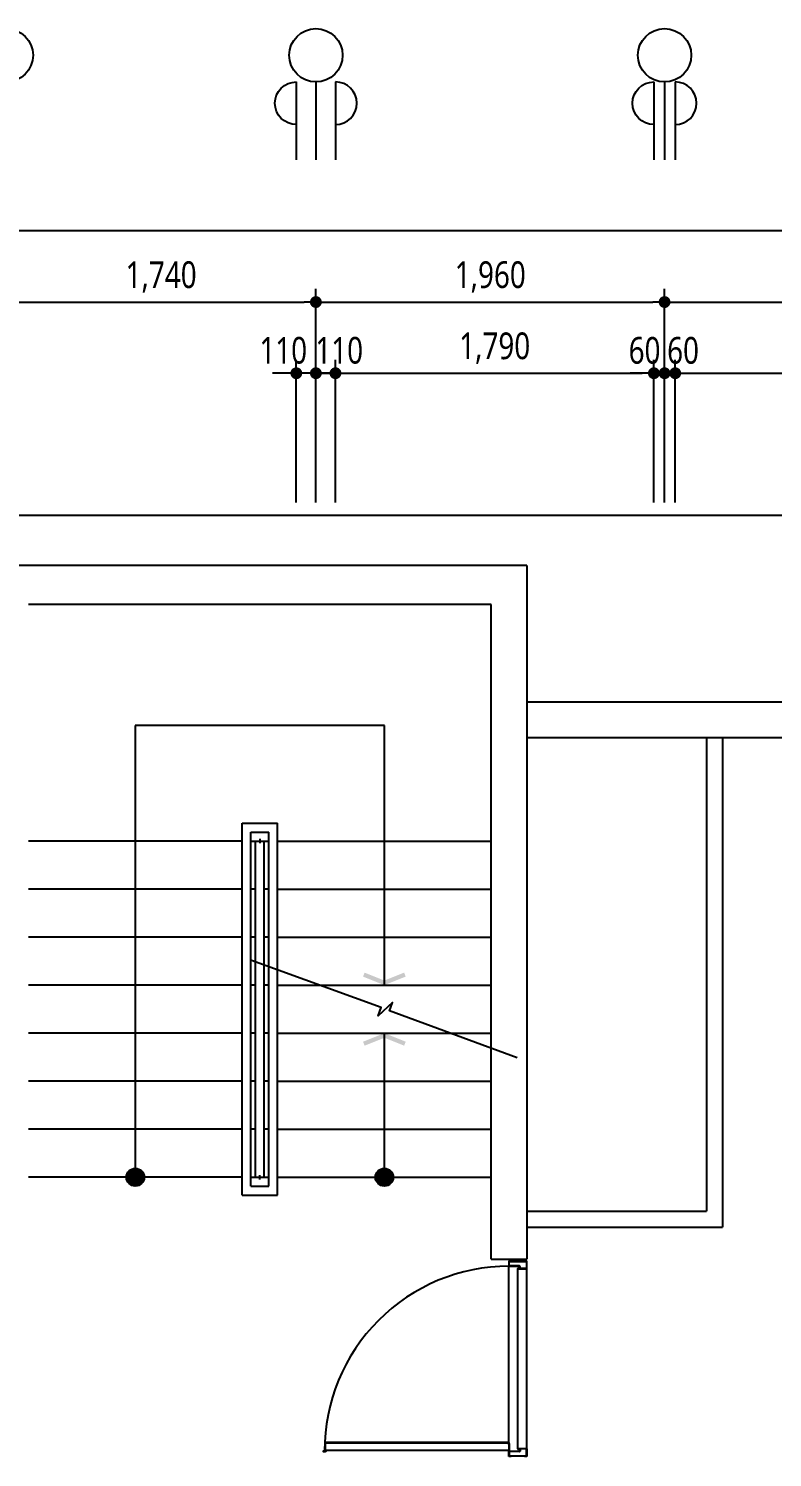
# Model space of a CAD drawing. Header units: millimetres. Extents: x -33000 to 294000, y 0 to 42408.
# Drawn here: x 225356 to 229537, y 20180 to 28212 of the extents above; entities that cross this region are included whole.
import ezdxf

# ---------------------------------------------------------------- set-up
doc = ezdxf.new("R2010")
doc.units = ezdxf.units.MM
doc.header["$LTSCALE"] = 50
doc.layers.add('arch', color=8, linetype='Continuous')
doc.layers.add('DIM', color=7, linetype='Continuous')
doc.styles.add('ANU-TEXT 0', font='malgun.ttf', dxfattribs={"width": 0.8})
doc.dimstyles.new('UDIM-외부', dxfattribs={"dimscale": 50, "dimtxt": 3, "dimasz": 1.33, "dimexe": 1.5, "dimexo": 1.5, "dimgap": 1, "dimtad": 1, "dimdec": 0, "dimzin": 0, "dimdsep": 46, "dimlunit": 6, "dimtxsty": 'ANU-TEXT 0', "dimblk": 'DOT', "dimcen": 0.09, "dimdle": 1.5, "dimclrd": 256, "dimclre": 256, "dimclrt": 3, "dimadec": 0, "dimazin": 0, "dimtfac": 1, "dimtdec": 0, "dimtix": 1, "dimtmove": 2, "dimatfit": 3, "dimfxl": 1.5, "dimtolj": 1, "dimtzin": 0, "dimlwd": -1, "dimarcsym": 0})

# ---------------------------------------------------------------- blocks, each defined once
blk = doc.blocks.new('_Dot')
at = {"color": 0, "linetype": 'ByBlock', "lineweight": -2}
blk.add_line((-0.5, 0), (-1, 0), dxfattribs=at)
at = {"color": 0, "linetype": 'ByBlock', "const_width": 0.5}
blk.add_lwpolyline([(-0.25, 0, 1), (0.25, 0, 1)], format="xyb", close=True, dxfattribs=at)
blk = doc.blocks.new('*D19')
at = {"lineweight": -2, "transparency": 16777216}
for p, q in [((10510, 14332.6), (10510, 15535)), ((12470, 14332.6), (12470, 15535))]:
    blk.add_line(p, q, dxfattribs=at)
at = {"transparency": 16777216}
blk.add_line((10576.5, 15460), (12403.5, 15460), dxfattribs=at)
at = {"layer": 'Defpoints', "color": 0, "transparency": 16777216}
for p in [(12470, 15460), (10510, 14257.6), (12470, 14257.6, 0)]:
    blk.add_point(p, dxfattribs=at)
at = {"transparency": 16777216, "xscale": 66.5, "yscale": 66.5, "zscale": 66.5, "rotation": 180}
blk.add_blockref('_Dot', (10510, 15460), dxfattribs=at)
at = {"transparency": 16777216, "xscale": 66.5, "yscale": 66.5, "zscale": 66.5}
blk.add_blockref('_Dot', (12470, 15460), dxfattribs=at)
at = {"transparency": 16777216, "insert": (11490, 15600.5), "char_height": 150, "attachment_point": 5, "style": 'ANU-TEXT 0'}
blk.add_mtext('\\A1;1,960', dxfattribs=at)
blk = doc.blocks.new('*D20')
at = {"lineweight": -2, "transparency": 16777216}
for p, q in [((12470, 14332.6), (12470, 15535)), ((14630, 14332.6), (14630, 15535))]:
    blk.add_line(p, q, dxfattribs=at)
at = {"transparency": 16777216}
blk.add_line((12536.5, 15460), (14563.5, 15460), dxfattribs=at)
at = {"layer": 'Defpoints', "color": 0, "transparency": 16777216}
for p in [(14630, 15460), (12470, 14257.6), (14630, 14257.6)]:
    blk.add_point(p, dxfattribs=at)
at = {"transparency": 16777216, "xscale": 66.5, "yscale": 66.5, "zscale": 66.5, "rotation": 180}
blk.add_blockref('_Dot', (12470, 15460), dxfattribs=at)
at = {"transparency": 16777216, "xscale": 66.5, "yscale": 66.5, "zscale": 66.5}
blk.add_blockref('_Dot', (14630, 15460), dxfattribs=at)
at = {"transparency": 16777216, "insert": (13550, 15600.5), "char_height": 150, "attachment_point": 5, "style": 'ANU-TEXT 0'}
blk.add_mtext('\\A1;2,160', dxfattribs=at)
blk = doc.blocks.new('*D27')
at = {"lineweight": -2, "transparency": 16777216}
for p, q in [((10620, 14332.6), (10620, 15135)), ((12410, 14332.6), (12410, 15135))]:
    blk.add_line(p, q, dxfattribs=at)
at = {"transparency": 16777216}
blk.add_line((10686.5, 15060), (12343.5, 15060), dxfattribs=at)
at = {"layer": 'Defpoints', "color": 0, "transparency": 16777216}
for p in [(12410, 15060), (10620, 14257.6), (12410, 14257.6, 0)]:
    blk.add_point(p, dxfattribs=at)
at = {"transparency": 16777216, "xscale": 66.5, "yscale": 66.5, "zscale": 66.5, "rotation": 180}
blk.add_blockref('_Dot', (10620, 15060), dxfattribs=at)
at = {"transparency": 16777216, "xscale": 66.5, "yscale": 66.5, "zscale": 66.5}
blk.add_blockref('_Dot', (12410, 15060), dxfattribs=at)
at = {"transparency": 16777216, "insert": (11515, 15200.5), "char_height": 150, "attachment_point": 5, "style": 'ANU-TEXT 0'}
blk.add_mtext('\\A1;1,790', dxfattribs=at)
blk = doc.blocks.new('*D28')
at = {"lineweight": -2, "transparency": 16777216}
for p, q in [((10510, 14332.6), (10510, 15135)), ((10620, 14332.6), (10620, 15135))]:
    blk.add_line(p, q, dxfattribs=at)
at = {"transparency": 16777216}
for p, q in [((10443.5, 15060), (10377, 15060)), ((10620, 15060), (10510, 15060)), ((10686.5, 15060), (10753, 15060))]:
    blk.add_line(p, q, dxfattribs=at)
at = {"layer": 'Defpoints', "color": 0, "transparency": 16777216}
for p in [(10510, 15060), (10510, 14257.6), (10620, 14257.6)]:
    blk.add_point(p, dxfattribs=at)
at = {"transparency": 16777216, "xscale": 66.5, "yscale": 66.5, "zscale": 66.5}
blk.add_blockref('_Dot', (10510, 15060), dxfattribs=at)
at = {"transparency": 16777216, "xscale": 66.5, "yscale": 66.5, "zscale": 66.5, "rotation": 180}
blk.add_blockref('_Dot', (10620, 15060), dxfattribs=at)
at = {"transparency": 16777216, "insert": (10641.1, 15187.9), "char_height": 150, "attachment_point": 5, "style": 'ANU-TEXT 0'}
blk.add_mtext('\\A1;110', dxfattribs=at)
blk = doc.blocks.new('*D29')
at = {"lineweight": -2, "transparency": 16777216}
for p, q in [((12410, 14332.6), (12410, 15135)), ((12470, 14332.6), (12470, 15135))]:
    blk.add_line(p, q, dxfattribs=at)
at = {"transparency": 16777216}
for p, q in [((12343.5, 15060), (12277, 15060)), ((12410, 15060), (12470, 15060)), ((12536.5, 15060), (12603, 15060))]:
    blk.add_line(p, q, dxfattribs=at)
at = {"layer": 'Defpoints', "color": 0, "transparency": 16777216}
for p in [(12470, 15060), (12410, 14257.6), (12470, 14257.6)]:
    blk.add_point(p, dxfattribs=at)
at = {"transparency": 16777216, "xscale": 66.5, "yscale": 66.5, "zscale": 66.5}
blk.add_blockref('_Dot', (12410, 15060), dxfattribs=at)
at = {"transparency": 16777216, "xscale": 66.5, "yscale": 66.5, "zscale": 66.5, "rotation": 180}
blk.add_blockref('_Dot', (12470, 15060), dxfattribs=at)
at = {"transparency": 16777216, "insert": (12357.6, 15187.5), "char_height": 150, "attachment_point": 5, "style": 'ANU-TEXT 0'}
blk.add_mtext('\\A1;60', dxfattribs=at)
blk = doc.blocks.new('*D30')
at = {"lineweight": -2, "transparency": 16777216}
for p, q in [((12470, 14332.6), (12470, 15135)), ((12530, 14332.6), (12530, 15135))]:
    blk.add_line(p, q, dxfattribs=at)
at = {"transparency": 16777216}
for p, q in [((12403.5, 15060), (12337, 15060)), ((12470, 15060), (12530, 15060)), ((12596.5, 15060), (12663, 15060))]:
    blk.add_line(p, q, dxfattribs=at)
at = {"layer": 'Defpoints', "color": 0, "transparency": 16777216}
for p in [(12530, 15060), (12470, 14257.6), (12530, 14257.6)]:
    blk.add_point(p, dxfattribs=at)
at = {"transparency": 16777216, "xscale": 66.5, "yscale": 66.5, "zscale": 66.5}
blk.add_blockref('_Dot', (12470, 15060), dxfattribs=at)
at = {"transparency": 16777216, "xscale": 66.5, "yscale": 66.5, "zscale": 66.5, "rotation": 180}
blk.add_blockref('_Dot', (12530, 15060), dxfattribs=at)
at = {"transparency": 16777216, "insert": (12573.9, 15187.5), "char_height": 150, "attachment_point": 5, "style": 'ANU-TEXT 0'}
blk.add_mtext('\\A1;60', dxfattribs=at)
blk = doc.blocks.new('*D31')
at = {"lineweight": -2, "transparency": 16777216}
for p, q in [((12530, 14332.6), (12530, 15135)), ((14520, 14332.6), (14520, 15135))]:
    blk.add_line(p, q, dxfattribs=at)
at = {"transparency": 16777216}
blk.add_line((12596.5, 15060), (14453.5, 15060), dxfattribs=at)
at = {"layer": 'Defpoints', "color": 0, "transparency": 16777216}
for p in [(14520, 15060), (12530, 14257.6), (14520, 14257.6)]:
    blk.add_point(p, dxfattribs=at)
at = {"transparency": 16777216, "xscale": 66.5, "yscale": 66.5, "zscale": 66.5, "rotation": 180}
blk.add_blockref('_Dot', (12530, 15060), dxfattribs=at)
at = {"transparency": 16777216, "xscale": 66.5, "yscale": 66.5, "zscale": 66.5}
blk.add_blockref('_Dot', (14520, 15060), dxfattribs=at)
at = {"transparency": 16777216, "insert": (13525, 15200.5), "char_height": 150, "attachment_point": 5, "style": 'ANU-TEXT 0'}
blk.add_mtext('\\A1;1,990', dxfattribs=at)
blk = doc.blocks.new('*D39')
at = {"lineweight": -2, "transparency": 16777216}
for p, q in [((0, 14337.4), (0, 15935)), ((29260, 14335), (29260, 15935))]:
    blk.add_line(p, q, dxfattribs=at)
at = {"transparency": 16777216}
blk.add_line((29193.5, 15860), (66.5, 15860), dxfattribs=at)
at = {"layer": 'Defpoints', "color": 0, "transparency": 16777216}
for p in [(0, 15860), (0, 14262.4), (29260, 14260)]:
    blk.add_point(p, dxfattribs=at)
at = {"transparency": 16777216, "xscale": 66.5, "yscale": 66.5, "zscale": 66.5, "rotation": 180}
blk.add_blockref('_Dot', (0, 15860), dxfattribs=at)
at = {"transparency": 16777216, "xscale": 66.5, "yscale": 66.5, "zscale": 66.5}
blk.add_blockref('_Dot', (29260, 15860), dxfattribs=at)
at = {"transparency": 16777216, "insert": (14630, 16000.1), "char_height": 150, "attachment_point": 5, "style": 'ANU-TEXT 0'}
blk.add_mtext('\\A1;29,260', dxfattribs=at)
blk = doc.blocks.new('중심')
blk.add_line((-350, 0), (0, 0))
blk.add_circle((-470, 0), 120)
blk = doc.blocks.new('안목')
blk.add_line((-350, 0), (0, 0))
blk.add_arc((-254, 0), 96, 0, 180)
blk = doc.blocks.new('*D42')
at = {"lineweight": -2, "transparency": 16777216}
for p, q in [((10400, 14332.6), (10400, 15135)), ((10510, 14332.6), (10510, 15135))]:
    blk.add_line(p, q, dxfattribs=at)
at = {"transparency": 16777216}
for p, q in [((10333.5, 15060), (10267, 15060)), ((10510, 15060), (10400, 15060)), ((10576.5, 15060), (10643, 15060))]:
    blk.add_line(p, q, dxfattribs=at)
at = {"layer": 'Defpoints', "color": 0, "transparency": 16777216}
for p in [(10400, 15060), (10400, 14257.6), (10510, 14257.6)]:
    blk.add_point(p, dxfattribs=at)
at = {"transparency": 16777216, "xscale": 66.5, "yscale": 66.5, "zscale": 66.5}
blk.add_blockref('_Dot', (10400, 15060), dxfattribs=at)
at = {"transparency": 16777216, "xscale": 66.5, "yscale": 66.5, "zscale": 66.5, "rotation": 180}
blk.add_blockref('_Dot', (10510, 15060), dxfattribs=at)
at = {"transparency": 16777216, "insert": (10326.4, 15187.9), "char_height": 150, "attachment_point": 5, "style": 'ANU-TEXT 0'}
blk.add_mtext('\\A1;110', dxfattribs=at)
blk = doc.blocks.new('*D45')
at = {"lineweight": -2, "transparency": 16777216}
for p, q in [((8770, 14332.6), (8770, 15535)), ((10510, 14332.6), (10510, 15535))]:
    blk.add_line(p, q, dxfattribs=at)
at = {"transparency": 16777216}
blk.add_line((8836.5, 15460), (10443.5, 15460), dxfattribs=at)
at = {"layer": 'Defpoints', "color": 0, "transparency": 16777216}
for p in [(10510, 15460), (8770, 14257.6), (10510, 14257.6)]:
    blk.add_point(p, dxfattribs=at)
at = {"transparency": 16777216, "xscale": 66.5, "yscale": 66.5, "zscale": 66.5, "rotation": 180}
blk.add_blockref('_Dot', (8770, 15460), dxfattribs=at)
at = {"transparency": 16777216, "xscale": 66.5, "yscale": 66.5, "zscale": 66.5}
blk.add_blockref('_Dot', (10510, 15460), dxfattribs=at)
at = {"transparency": 16777216, "insert": (9640, 15600.5), "char_height": 150, "attachment_point": 5, "style": 'ANU-TEXT 0'}
blk.add_mtext('\\A1;1,740', dxfattribs=at)
blk = doc.blocks.new('A$C106dcd83')
at = {"zscale": 1.25}
for name, p, xscale, yscale, rotation in [('중심', (8770, 16260), 1.25, 1.25, 270), ('중심', (10510, 16260, 0), 1.25, 1.25, 270), ('중심', (12470, 16260), 1.25, 1.25, 270), ('안목', (10400, 16260, 0), -1.250000000000001, 1.250000000000001, 90), ('안목', (10620, 16260, 0), 1.25, 1.25, 270), ('안목', (12410, 16260, 0), -1.250000000000001, 1.250000000000001, 90), ('안목', (12530, 16260, 0), 1.25, 1.25, 270)]:
    blk.add_blockref(name, p, dxfattribs=dict(at, xscale=xscale, yscale=yscale, rotation=rotation))
for base, p1, p2, picture, middle in [((0, 15860), (29260, 14260), (0, 14262.4), '*D39', (14630, 16000.1)), ((10510, 15460), (8770, 14257.6), (10510, 14257.6), '*D45', (9640, 15600.5)), ((12470, 15460), (10510, 14257.6, 0), (12470, 14257.6, 0), '*D19', (11490, 15600.5)), ((14630, 15460), (12470, 14257.6), (14630, 14257.6), '*D20', (13550, 15600.5)), ((12410, 15060), (10620, 14257.6, 0), (12410, 14257.6, 0), '*D27', (11515, 15200.5)), ((14520, 15060), (12530, 14257.6), (14520, 14257.6), '*D31', (13525, 15200.5))]:
    dim = blk.add_linear_dim(base=base, p1=p1, p2=p2, dimstyle='UDIM-외부', override={"dimclrd": 256, "dimclre": 256, "dimclrt": 256})
    dim.commit()
    dim.dimension.update_dxf_attribs({"geometry": picture, "text_midpoint": middle})
for base, p1, p2, picture, middle in [((10400, 15060, 0), (10510, 14257.6, 0), (10400, 14257.6, 0), '*D42', (10326.4, 15187.9, 0)), ((10510, 15060), (10620, 14257.6, 0), (10510, 14257.6, 0), '*D28', (10641.1, 15187.9)), ((12470, 15060, 0), (12410, 14257.6, 0), (12470, 14257.6, 0), '*D29', (12357.6, 15187.5, 0)), ((12530, 15060, 0), (12470, 14257.6, 0), (12530, 14257.6, 0), '*D30', (12573.9, 15187.5, 0))]:
    dim = blk.add_linear_dim(base=base, p1=p1, p2=p2, dimstyle='UDIM-외부', override={"dimclrd": 256, "dimclre": 256, "dimclrt": 256})
    dim.commit()
    dim.dimension.update_dxf_attribs({"geometry": picture, "text_midpoint": middle, "dimtype": 160})

msp = doc.modelspace()

# ---------------------------------------------------------------- linework, layer by layer
at = {"layer": 'arch'}
for p, q in [((228156.2, 25194.6), (225106.2, 25194.6)), ((228156.2, 25194.6), (228156.2, 21294.6)), ((227956.2, 24974.6), (225356.2, 24974.6)), ((227956.2, 21294.6), (227956.2, 24974.6)), ((233856.2, 24424.6), (228156.2, 24424.6)), ((225956.2, 24294.6), (225956.2, 21754.6)), ((227356.2, 24294.6), (225956.2, 24294.6)), ((227356.2, 22834.6), (227356.2, 24294.6)), ((231056.2, 24224.6), (228156.2, 24224.6)), ((229166.2, 24224.6), (229166.2, 21564.6)), ((229256.2, 24224.6), (229256.2, 21474.6)), ((226556.2, 21654.6), (226556.2, 23744.6)), ((226556.2, 23744.6), (226756.2, 23744.6)), ((226756.2, 21654.6), (226756.2, 23744.6)), ((226556.2, 23644.6), (225356.2, 23644.6)), ((226606.2, 21704.6), (226606.2, 23694.6)), ((226606.2, 23694.6), (226706.2, 23694.6)), ((226606.2, 23644.6), (226706.2, 23644.6)), ((226631.2, 21754.6), (226631.2, 23644.6)), ((226643.7, 23644.6), (226668.7, 23644.6)), ((226656.2, 23657.1), (226656.2, 23632.1)), ((226681.2, 21754.6), (226681.2, 23644.6)), ((226706.2, 21704.6), (226706.2, 23694.6)), ((226756.2, 23644.6), (227956.2, 23644.6)), ((226556.2, 23374.6), (225356.2, 23374.6)), ((226631.2, 23374.6), (226606.2, 23374.6)), ((226706.2, 23374.6), (226681.2, 23374.6)), ((226756.2, 23374.6), (227956.2, 23374.6)), ((226556.2, 23104.6), (225356.2, 23104.6)), ((226631.2, 23104.6), (226606.2, 23104.6)), ((226706.2, 23104.6), (226681.2, 23104.6)), ((226756.2, 23104.6), (227956.2, 23104.6)), ((226556.2, 22834.6), (225356.2, 22834.6)), ((226631.2, 22834.6), (226606.2, 22834.6)), ((226706.2, 22834.6), (226681.2, 22834.6)), ((226756.2, 22834.6), (227956.2, 22834.6)), ((226556.2, 22564.6), (225356.2, 22564.6)), ((226631.2, 22564.6), (226606.2, 22564.6)), ((226706.2, 22564.6), (226681.2, 22564.6)), ((226756.2, 22564.6), (227956.2, 22564.6)), ((227356.2, 21754.6), (227356.2, 22564.6)), ((226556.2, 22294.6), (225356.2, 22294.6)), ((226631.2, 22294.6), (226606.2, 22294.6)), ((226706.2, 22294.6), (226681.2, 22294.6)), ((226756.2, 22294.6), (227956.2, 22294.6)), ((226556.2, 22024.6), (225356.2, 22024.6)), ((226631.2, 22024.6), (226606.2, 22024.6)), ((226706.2, 22024.6), (226681.2, 22024.6)), ((226756.2, 22024.6), (227956.2, 22024.6)), ((226556.2, 21754.6), (225356.2, 21754.6)), ((226606.2, 21754.6), (226706.2, 21754.6)), ((226606.2, 21704.6), (226706.2, 21704.6)), ((226643.7, 21754.6), (226668.7, 21754.6)), ((226656.2, 21742.1), (226656.2, 21767.1)), ((226756.2, 21754.6), (227956.2, 21754.6)), ((226556.2, 21654.6), (226756.2, 21654.6)), ((228156.2, 21564.6), (229166.2, 21564.6)), ((228156.2, 21474.6), (229256.2, 21474.6)), ((227956.2, 21294.6), (228156.2, 21294.6)), ((228068.2, 21284.6), (228056.2, 21284.6)), ((228056.2, 21284.6), (228056.2, 21257)), ((228056.2, 20262.6), (228056.2, 21254.6)), ((228057.8, 21257), (228057.8, 21283)), ((228057.8, 21283), (228068.2, 21283)), ((228116.4, 21256.2), (228058.6, 21256.2)), ((228058.6, 21254.6), (228116.4, 21254.6)), ((228068.2, 21283), (228068.2, 21284.6)), ((228106.2, 20228), (228106.2, 21241.2)), ((228116.4, 21242.8), (228107.8, 21242.8)), ((228107.8, 21239.6), (228153.8, 21239.6)), ((228117.2, 21253.8), (228117.2, 21243.6)), ((228118.8, 21243.6), (228118.8, 21253.8)), ((228156.2, 21284.6), (228144.2, 21284.6)), ((228144.2, 21284.6), (228144.2, 21283)), ((228144.2, 21283), (228154.6, 21283)), ((228154.6, 21283), (228154.6, 21242)), ((228156.2, 21242), (228156.2, 21284.6)), ((228156.2, 20227.2), (228156.2, 21242)), ((227024.8, 20215.7), (227024.8, 20260.8)), ((227025.6, 20215.7), (227025.6, 20260.8)), ((228056, 20262.6), (227026.6, 20262.6)), ((227026.6, 20261.8), (228056, 20261.8)), ((228048.2, 20261), (228056, 20261)), ((228056, 20260.2), (228048.2, 20260.2)), ((228055.4, 20259.4), (228048.2, 20259.4)), ((228056.4, 20258.4), (228056.4, 20219.4)), ((228057.2, 20258.4), (228057.2, 20219.4)), ((227013.9, 20216), (227021.8, 20216)), ((227013.9, 20215.2), (227021.8, 20215.2)), ((227013.9, 20214.7), (227023.8, 20214.7)), ((227013.9, 20213.9), (227023.8, 20213.9)), ((227013.9, 20213.4), (227024.6, 20213.4)), ((227013.9, 20212.6), (227024.6, 20212.6)), ((227020.2, 20212.6), (227020.2, 20216)), ((227021.8, 20214.7), (227021.8, 20216)), ((227025.3, 20213.7), (227029.5, 20217.9)), ((227025.9, 20213.1), (227030.1, 20217.3)), ((228055.4, 20218.4), (227030.8, 20218.4)), ((228055.4, 20217.6), (227030.8, 20217.6)), ((228056.2, 20212.2), (228056.2, 20217.6)), ((228056.2, 20184.6), (228056.2, 20212.2)), ((228068.2, 20184.6), (228056.2, 20184.6)), ((228057.8, 20212.2), (228057.8, 20186.2)), ((228057.8, 20186.2), (228068.2, 20186.2)), ((228058.6, 20214.6), (228116.4, 20214.6)), ((228116.4, 20213), (228058.6, 20213)), ((228068.2, 20186.2), (228068.2, 20184.6)), ((228107.8, 20229.6), (228153.8, 20229.6)), ((228116.4, 20226.4), (228107.8, 20226.4)), ((228117.2, 20215.4), (228117.2, 20225.6)), ((228118.8, 20225.6), (228118.8, 20215.4)), ((228144.2, 20184.6), (228144.2, 20186.2)), ((228144.2, 20186.2), (228154.6, 20186.2)), ((228156.2, 20184.6), (228144.2, 20184.6)), ((228154.6, 20186.2), (228154.6, 20227.2)), ((228156.2, 20227.2), (228156.2, 20184.6))]:
    msp.add_line(p, q, dxfattribs=at)
for points in [[(215606.2, 9214.6), (246576.2, 9214.6), (246576.2, 25474.6), (215606.2, 25474.6)], [(228061.2, 21283), (228061.2, 21281.4), (228151.2, 21281.4), (228151.2, 21283)], [(228061.2, 20186.2), (228061.2, 20187.8), (228151.2, 20187.8), (228151.2, 20186.2)]]:
    msp.add_lwpolyline(points, close=True, dxfattribs=at)
for points in [[(228103.3, 22426.9), (227384.7, 22691.1), (227401.1, 22736.2), (227321.3, 22663), (227337.7, 22708.1), (226609.1, 22972.3)], [(228153.8, 21241.2), (228107.8, 21241.2)], [(228153.8, 20228), (228107.8, 20228)]]:
    msp.add_lwpolyline(points, dxfattribs=at)
at = {"layer": 'arch', "const_width": 50}
for points in [[(225931.2, 21754.6, 1), (225981.2, 21754.6, 1)], [(227331.2, 21754.6, 1), (227381.2, 21754.6, 1)]]:
    msp.add_lwpolyline(points, format="xyb", close=True, dxfattribs=at)
at = {"layer": 'arch'}
for centre in [(225956.2, 21754.6), (227356.2, 21754.6)]:
    msp.add_circle(centre, 50, dxfattribs=at)
for centre, radius, start, end in [((228057.2, 20217.6), 1037, 90.05579, 180.08717), ((228058.6, 21257), 2.4, 180, 270), ((228058.6, 21257), 0.8, 180, 270), ((228107.8, 21241.2), 1.6, 90, 270.00002), ((228116.4, 21253.8), 2.4, 0, 90), ((228116.4, 21253.8), 0.8, 0, 90), ((228116.4, 21243.6), 0.8, 270, 0), ((228116.4, 21243.6), 2.4, 270, 0), ((228153.8, 21242), 0.8, 270, 0), ((228153.8, 21242), 2.4, 270, 0), ((227026.6, 20260.8), 1.8, 90, 180), ((227026.6, 20260.8), 1, 90, 180), ((228048.2, 20260.6), 1.2, 90, 270), ((228048.2, 20260.6), 0.4, 90, 270), ((228055.4, 20258.4), 1.8, 0, 90), ((228055.4, 20258.4), 1, 0, 90), ((228056, 20261.4), 1.2, 270, 90), ((228056, 20261.4), 0.4, 270, 90), ((227013.9, 20214.3), 1.7, 90, 270), ((227013.9, 20214.3), 0.9, 90, 270), ((227013.9, 20214.3), 0.4, 90, 270), ((227023.8, 20215.7), 1, 270, 0), ((227023.8, 20215.7), 1.8, 270, 0), ((227024.6, 20214.4), 1, 270, 314.73554), ((227024.6, 20214.4), 1.8, 270, 314.73554), ((227030.8, 20216.6), 1.8, 90, 134.73554), ((227030.8, 20216.6), 1, 90, 134.73554), ((228055.4, 20219.4), 1, 270, 0), ((228055.4, 20219.4), 1.8, 270, 0), ((228058.6, 20212.2), 2.4, 90, 180), ((228058.6, 20212.2), 0.8, 90, 180), ((228107.8, 20228), 1.6, 90, 270.00002), ((228116.4, 20225.6), 2.4, 0, 90), ((228116.4, 20225.6), 0.8, 0, 90), ((228116.4, 20215.4), 0.8, 270, 0), ((228116.4, 20215.4), 2.4, 270, 0), ((228153.8, 20227.2), 2.4, 0, 90), ((228153.8, 20227.2), 0.8, 0, 90)]:
    msp.add_arc(centre, radius, start, end, dxfattribs=at)
for points in [[(227236.2, 22882.6), (227245.1, 22904.9), (227356.2, 22834.6), (227356.2, 22860.5)], [(227356.2, 22834.6), (227356.2, 22860.5), (227476.2, 22882.6), (227467.3, 22904.9)], [(227236.2, 22516.6), (227245.1, 22494.3), (227356.2, 22564.6), (227356.2, 22538.8)], [(227356.2, 22564.6), (227356.2, 22538.8), (227476.2, 22516.6), (227467.3, 22494.3)]]:
    msp.add_solid(points, dxfattribs=at)

# ---------------------------------------------------------------- block references
at = {"layer": 'DIM'}
msp.add_blockref('A$C106dcd83', (216461.2, 11214.6), dxfattribs=at)

doc.saveas('drawing.dxf')
